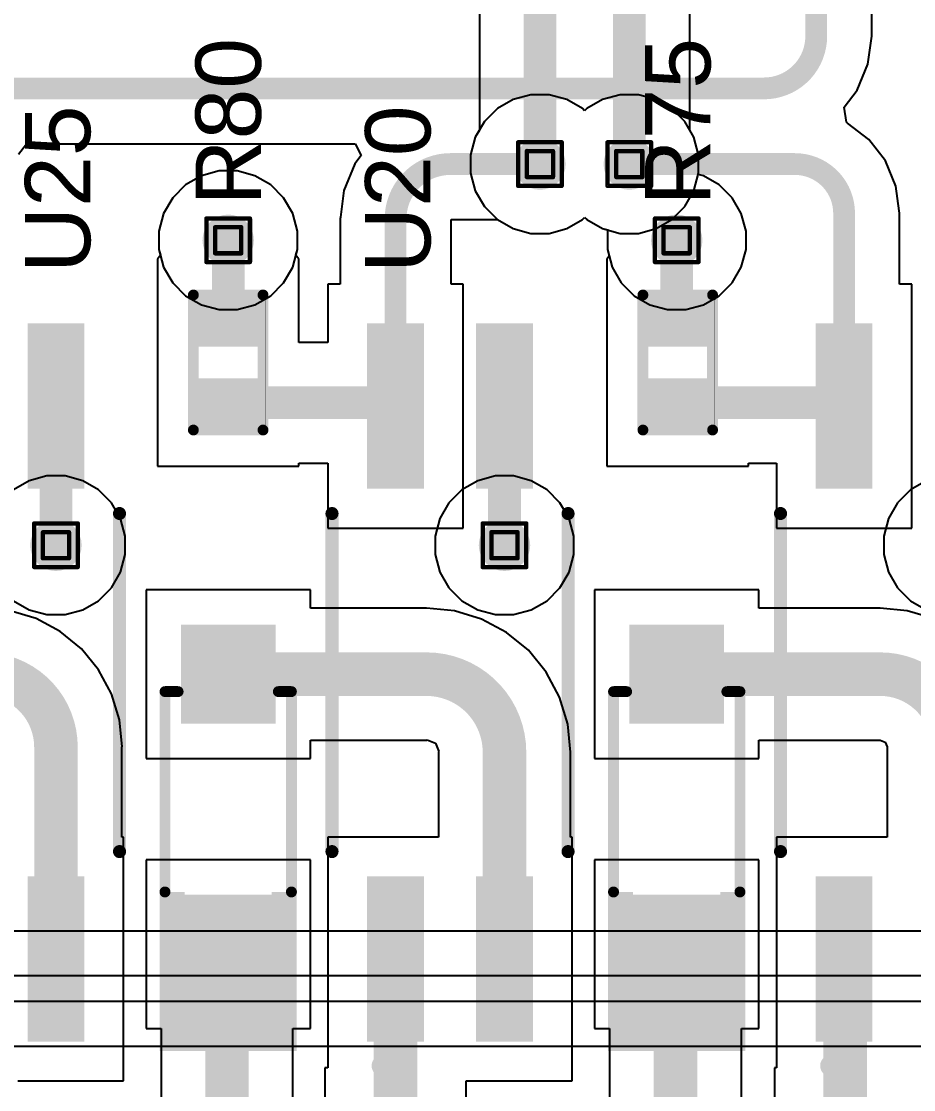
# Model space of a CAD drawing. Header units: inches. Extents: x -5 to 230, y -4 to 159.
# Drawn here: x 25.48 to 35.88, y 7.11 to 19.57 of the extents above; entities that cross this region are included whole.
import ezdxf

# ---------------------------------------------------------------- set-up
doc = ezdxf.new("R2010")
doc.units = ezdxf.units.IN
for name, color, linetype in [('Bottom Layer', 5, 'Continuous'), ('Drill Drawing', 1, 'Continuous'), ('Layer 1', 16, 'Continuous'), ('Layer 2', 76, 'Continuous'), ('Top Layer', 1, 'Continuous'), ('Top Overlay', 2, 'Continuous'), ('Top Paste', 8, 'Continuous'), ('Top Solder', 216, 'Continuous'), ('Via Holes', 16, 'Continuous')]:
    doc.layers.add(name, color=color, linetype=linetype)
doc.styles.add('Arial', font='', dxfattribs={"height": 0.2})
doc.styles.get('Arial').set_extended_font_data('Arial')

# ---------------------------------------------------------------- blocks, each defined once
blk = doc.blocks.new('SOIC_4_175____51')
at = {"layer": 'Top Layer'}
for points in [[(-2.31, 0.915), (-2.31, 0.355), (-4.137, 0.355), (-4.137, 0.915)], [(4.137, 0.915), (4.137, 0.355), (2.31, 0.355), (2.31, 0.915)], [(-2.31, -0.355), (-2.31, -0.915), (-4.137, -0.915), (-4.137, -0.355)], [(4.137, -0.355), (4.137, -0.915), (2.31, -0.915), (2.31, -0.355)]]:
    blk.add_hatch(color=1, dxfattribs=at).paths.add_polyline_path(points)
at = {"layer": 'Top Paste'}
for points in [[(-2.31, 0.915), (-2.31, 0.355), (-4.137, 0.355), (-4.137, 0.915)], [(4.137, 0.915), (4.137, 0.355), (2.31, 0.355), (2.31, 0.915)], [(-2.31, -0.355), (-2.31, -0.915), (-4.137, -0.915), (-4.137, -0.355)], [(4.137, -0.355), (4.137, -0.915), (2.31, -0.915), (2.31, -0.355)]]:
    blk.add_hatch(color=8, dxfattribs=at).paths.add_polyline_path(points)
at = {"layer": 'Top Solder'}
for points in [[(-2.259, 0.966), (-2.259, 0.304), (-4.188, 0.304), (-4.188, 0.966)], [(4.188, 0.966), (4.188, 0.304), (2.259, 0.304), (2.259, 0.966)], [(-2.259, -0.304), (-2.259, -0.966), (-4.188, -0.966), (-4.188, -0.304)], [(4.188, -0.304), (4.188, -0.966), (2.259, -0.966), (2.259, -0.304)]]:
    blk.add_hatch(color=216, dxfattribs=at).paths.add_polyline_path(points)
at = {"layer": 'Top Overlay'}
for points, const_width in [([(-1.971, 1.376), (1.971, 1.376)], 0.152), ([(-4.468, 0.787), (-4.341, 0.66)], 0.254), ([(-4.468, 0.787), (-4.468, 0.533)], 0.254), ([(-4.341, 0.66), (-4.468, 0.533)], 0.254), ([(-1.971, -1.376), (1.971, -1.376)], 0.152)]:
    blk.add_lwpolyline(points, dxfattribs=dict(at, const_width=const_width))
for points, const_width in [([(-2.009, 1.376, 1), (-1.933, 1.376, 1)], 0.0762), ([(1.933, 1.376, 1), (2.009, 1.376, 1)], 0.0762), ([(-4.532, 0.787, 1), (-4.405, 0.787, 1)], 0.127), ([(-4.532, 0.787, 1), (-4.405, 0.787, 1)], 0.127), ([(-4.405, 0.66, 1), (-4.278, 0.66, 1)], 0.127), ([(-4.405, 0.66, 1), (-4.278, 0.66, 1)], 0.127), ([(-4.532, 0.533, 1), (-4.405, 0.533, 1)], 0.127), ([(-4.532, 0.533, 1), (-4.405, 0.533, 1)], 0.127), ([(-2.009, -1.376, 1), (-1.933, -1.376, 1)], 0.0762), ([(1.933, -1.376, 1), (2.009, -1.376, 1)], 0.0762)]:
    blk.add_lwpolyline(points, format="xyb", close=True, dxfattribs=dict(at, const_width=const_width))
blk = doc.blocks.new('SOIC_4_175____56')
at = {"layer": 'Top Layer'}
for points in [[(-2.31, 0.915), (-2.31, 0.355), (-4.137, 0.355), (-4.137, 0.915)], [(4.137, 0.915), (4.137, 0.355), (2.31, 0.355), (2.31, 0.915)], [(-2.31, -0.355), (-2.31, -0.915), (-4.137, -0.915), (-4.137, -0.355)], [(4.137, -0.355), (4.137, -0.915), (2.31, -0.915), (2.31, -0.355)]]:
    blk.add_hatch(color=1, dxfattribs=at).paths.add_polyline_path(points)
at = {"layer": 'Top Paste'}
for points in [[(-2.31, 0.915), (-2.31, 0.355), (-4.137, 0.355), (-4.137, 0.915)], [(4.137, 0.915), (4.137, 0.355), (2.31, 0.355), (2.31, 0.915)], [(-2.31, -0.355), (-2.31, -0.915), (-4.137, -0.915), (-4.137, -0.355)], [(4.137, -0.355), (4.137, -0.915), (2.31, -0.915), (2.31, -0.355)]]:
    blk.add_hatch(color=8, dxfattribs=at).paths.add_polyline_path(points)
at = {"layer": 'Top Solder'}
for points in [[(-2.259, 0.966), (-2.259, 0.304), (-4.188, 0.304), (-4.188, 0.966)], [(4.188, 0.966), (4.188, 0.304), (2.259, 0.304), (2.259, 0.966)], [(-2.259, -0.304), (-2.259, -0.966), (-4.188, -0.966), (-4.188, -0.304)], [(4.188, -0.304), (4.188, -0.966), (2.259, -0.966), (2.259, -0.304)]]:
    blk.add_hatch(color=216, dxfattribs=at).paths.add_polyline_path(points)
at = {"layer": 'Top Overlay'}
for points, const_width in [([(-1.971, 1.376), (1.971, 1.376)], 0.152), ([(-4.468, 0.787), (-4.341, 0.66)], 0.254), ([(-4.468, 0.787), (-4.468, 0.533)], 0.254), ([(-4.341, 0.66), (-4.468, 0.533)], 0.254), ([(-1.971, -1.376), (1.971, -1.376)], 0.152)]:
    blk.add_lwpolyline(points, dxfattribs=dict(at, const_width=const_width))
for points, const_width in [([(-2.009, 1.376, 1), (-1.933, 1.376, 1)], 0.0762), ([(1.933, 1.376, 1), (2.009, 1.376, 1)], 0.0762), ([(-4.532, 0.787, 1), (-4.405, 0.787, 1)], 0.127), ([(-4.532, 0.787, 1), (-4.405, 0.787, 1)], 0.127), ([(-4.405, 0.66, 1), (-4.278, 0.66, 1)], 0.127), ([(-4.405, 0.66, 1), (-4.278, 0.66, 1)], 0.127), ([(-4.532, 0.533, 1), (-4.405, 0.533, 1)], 0.127), ([(-4.532, 0.533, 1), (-4.405, 0.533, 1)], 0.127), ([(-2.009, -1.376, 1), (-1.933, -1.376, 1)], 0.0762), ([(1.933, -1.376, 1), (2.009, -1.376, 1)], 0.0762)]:
    blk.add_lwpolyline(points, format="xyb", close=True, dxfattribs=dict(at, const_width=const_width))
blk = doc.blocks.new('SOIC_4_175____59')
at = {"layer": 'Top Layer'}
for points in [[(-2.31, 0.915), (-2.31, 0.355), (-4.137, 0.355), (-4.137, 0.915)], [(4.137, 0.915), (4.137, 0.355), (2.31, 0.355), (2.31, 0.915)], [(-2.31, -0.355), (-2.31, -0.915), (-4.137, -0.915), (-4.137, -0.355)], [(4.137, -0.355), (4.137, -0.915), (2.31, -0.915), (2.31, -0.355)]]:
    blk.add_hatch(color=1, dxfattribs=at).paths.add_polyline_path(points)
at = {"layer": 'Top Paste'}
for points in [[(-2.31, 0.915), (-2.31, 0.355), (-4.137, 0.355), (-4.137, 0.915)], [(4.137, 0.915), (4.137, 0.355), (2.31, 0.355), (2.31, 0.915)], [(-2.31, -0.355), (-2.31, -0.915), (-4.137, -0.915), (-4.137, -0.355)], [(4.137, -0.355), (4.137, -0.915), (2.31, -0.915), (2.31, -0.355)]]:
    blk.add_hatch(color=8, dxfattribs=at).paths.add_polyline_path(points)
at = {"layer": 'Top Solder'}
for points in [[(-2.259, 0.966), (-2.259, 0.304), (-4.188, 0.304), (-4.188, 0.966)], [(4.188, 0.966), (4.188, 0.304), (2.259, 0.304), (2.259, 0.966)], [(-2.259, -0.304), (-2.259, -0.966), (-4.188, -0.966), (-4.188, -0.304)], [(4.188, -0.304), (4.188, -0.966), (2.259, -0.966), (2.259, -0.304)]]:
    blk.add_hatch(color=216, dxfattribs=at).paths.add_polyline_path(points)
at = {"layer": 'Top Overlay'}
for points, const_width in [([(-1.971, 1.376), (1.971, 1.376)], 0.152), ([(-4.468, 0.787), (-4.341, 0.66)], 0.254), ([(-4.468, 0.787), (-4.468, 0.533)], 0.254), ([(-4.341, 0.66), (-4.468, 0.533)], 0.254), ([(-1.971, -1.376), (1.971, -1.376)], 0.152)]:
    blk.add_lwpolyline(points, dxfattribs=dict(at, const_width=const_width))
for points, const_width in [([(-2.009, 1.376, 1), (-1.933, 1.376, 1)], 0.0762), ([(1.933, 1.376, 1), (2.009, 1.376, 1)], 0.0762), ([(-4.532, 0.787, 1), (-4.405, 0.787, 1)], 0.127), ([(-4.532, 0.787, 1), (-4.405, 0.787, 1)], 0.127), ([(-4.405, 0.66, 1), (-4.278, 0.66, 1)], 0.127), ([(-4.405, 0.66, 1), (-4.278, 0.66, 1)], 0.127), ([(-4.532, 0.533, 1), (-4.405, 0.533, 1)], 0.127), ([(-4.532, 0.533, 1), (-4.405, 0.533, 1)], 0.127), ([(-2.009, -1.376, 1), (-1.933, -1.376, 1)], 0.0762), ([(1.933, -1.376, 1), (2.009, -1.376, 1)], 0.0762)]:
    blk.add_lwpolyline(points, format="xyb", close=True, dxfattribs=dict(at, const_width=const_width))
blk = doc.blocks.new('R___0402_100')
at = {"layer": 'Top Layer'}
for points in [[(-0.699, -0.318), (-0.699, 0.318), (-0.241, 0.318), (-0.241, -0.318)], [(0.241, -0.318), (0.241, 0.318), (0.699, 0.318), (0.699, -0.318)]]:
    blk.add_hatch(color=1, dxfattribs=at).paths.add_polyline_path(points)
at = {"layer": 'Top Paste'}
for points in [[(-0.699, -0.318), (-0.699, 0.318), (-0.241, 0.318), (-0.241, -0.318)], [(0.241, -0.318), (0.241, 0.318), (0.699, 0.318), (0.699, -0.318)]]:
    blk.add_hatch(color=8, dxfattribs=at).paths.add_polyline_path(points)
at = {"layer": 'Top Solder'}
for points in [[(-0.754, -0.373), (-0.754, 0.373), (-0.186, 0.373), (-0.186, -0.373)], [(0.186, -0.373), (0.186, 0.373), (0.754, 0.373), (0.754, -0.373)]]:
    blk.add_hatch(color=216, dxfattribs=at).paths.add_polyline_path(points)
at = {"layer": 'Top Overlay'}
for points, const_width in [([(-0.787, 0.406), (0.787, 0.406)], 0.127), ([(-0.787, 0.406), (-0.787, -0.406)], 0.127), ([(0.787, 0.406), (0.787, -0.406)], 0.127), ([(-0.787, -0.406), (0.787, -0.406)], 0.127), ([(-0.813, -0.432), (0.813, -0.432)], 0.00323)]:
    blk.add_lwpolyline(points, dxfattribs=dict(at, const_width=const_width))
for points, const_width in [([(-0.819, 0.406, 1), (-0.756, 0.406, 1)], 0.0635), ([(-0.819, 0.406, 1), (-0.756, 0.406, 1)], 0.0635), ([(0.756, 0.406, 1), (0.819, 0.406, 1)], 0.0635), ([(0.756, 0.406, 1), (0.819, 0.406, 1)], 0.0635), ([(-0.819, -0.406, 1), (-0.756, -0.406, 1)], 0.0635), ([(-0.819, -0.406, 1), (-0.756, -0.406, 1)], 0.0635), ([(0.756, -0.406, 1), (0.819, -0.406, 1)], 0.0635), ([(0.756, -0.406, 1), (0.819, -0.406, 1)], 0.0635), ([(-0.814, -0.432, 1), (-0.812, -0.432, 1)], 0.00161), ([(0.812, -0.432, 1), (0.814, -0.432, 1)], 0.00161)]:
    blk.add_lwpolyline(points, format="xyb", close=True, dxfattribs=dict(at, const_width=const_width))
blk = doc.blocks.new('R___0402_105')
at = {"layer": 'Top Layer'}
for points in [[(-0.699, -0.318), (-0.699, 0.318), (-0.241, 0.318), (-0.241, -0.318)], [(0.241, -0.318), (0.241, 0.318), (0.699, 0.318), (0.699, -0.318)]]:
    blk.add_hatch(color=1, dxfattribs=at).paths.add_polyline_path(points)
at = {"layer": 'Top Paste'}
for points in [[(-0.699, -0.318), (-0.699, 0.318), (-0.241, 0.318), (-0.241, -0.318)], [(0.241, -0.318), (0.241, 0.318), (0.699, 0.318), (0.699, -0.318)]]:
    blk.add_hatch(color=8, dxfattribs=at).paths.add_polyline_path(points)
at = {"layer": 'Top Solder'}
for points in [[(-0.754, -0.373), (-0.754, 0.373), (-0.186, 0.373), (-0.186, -0.373)], [(0.186, -0.373), (0.186, 0.373), (0.754, 0.373), (0.754, -0.373)]]:
    blk.add_hatch(color=216, dxfattribs=at).paths.add_polyline_path(points)
at = {"layer": 'Top Overlay'}
for points, const_width in [([(-0.787, 0.406), (-0.787, -0.406)], 0.127), ([(-0.787, 0.406), (0.787, 0.406)], 0.127), ([(0.787, 0.406), (0.787, -0.406)], 0.127), ([(-0.787, -0.406), (0.787, -0.406)], 0.127), ([(-0.813, -0.432), (0.813, -0.432)], 0.00323)]:
    blk.add_lwpolyline(points, dxfattribs=dict(at, const_width=const_width))
for points, const_width in [([(-0.819, 0.406, 1), (-0.756, 0.406, 1)], 0.0635), ([(-0.819, 0.406, 1), (-0.756, 0.406, 1)], 0.0635), ([(0.756, 0.406, 1), (0.819, 0.406, 1)], 0.0635), ([(0.756, 0.406, 1), (0.819, 0.406, 1)], 0.0635), ([(-0.819, -0.406, 1), (-0.756, -0.406, 1)], 0.0635), ([(-0.819, -0.406, 1), (-0.756, -0.406, 1)], 0.0635), ([(0.756, -0.406, 1), (0.819, -0.406, 1)], 0.0635), ([(0.756, -0.406, 1), (0.819, -0.406, 1)], 0.0635), ([(-0.814, -0.432, 1), (-0.812, -0.432, 1)], 0.00161), ([(0.812, -0.432, 1), (0.814, -0.432, 1)], 0.00161)]:
    blk.add_lwpolyline(points, format="xyb", close=True, dxfattribs=dict(at, const_width=const_width))
blk = doc.blocks.new('SOD_123_199')
at = {"layer": 'Top Layer'}
for points in [[(-1.1, 0.45), (-1.1, -0.45), (-2.05, -0.45), (-2.05, 0.45)], [(2.05, 0.45), (2.05, -0.45), (1.1, -0.45), (1.1, 0.45)]]:
    blk.add_hatch(color=1, dxfattribs=at).paths.add_polyline_path(points)
at = {"layer": 'Top Overlay'}
for points in [[(0.965, 0.508), (2.819, 0.508), (2.819, 0.8), (0.965, 0.8)], [(2.12, -0.788), (2.819, -0.788), (2.819, 0.787), (2.12, 0.787)], [(0.965, -0.8), (2.819, -0.8), (2.819, -0.508), (0.965, -0.508)]]:
    blk.add_hatch(color=2, dxfattribs=at).paths.add_polyline_path(points)
at = {"layer": 'Top Paste'}
for points in [[(-1.1, 0.45), (-1.1, -0.45), (-2.05, -0.45), (-2.05, 0.45)], [(2.05, 0.45), (2.05, -0.45), (1.1, -0.45), (1.1, 0.45)]]:
    blk.add_hatch(color=8, dxfattribs=at).paths.add_polyline_path(points)
at = {"layer": 'Top Solder'}
for points in [[(-0.998, 0.552), (-0.998, -0.552), (-2.152, -0.552), (-2.152, 0.552)], [(2.152, 0.552), (2.152, -0.552), (0.998, -0.552), (0.998, 0.552)]]:
    blk.add_hatch(color=216, dxfattribs=at).paths.add_polyline_path(points)
at = {"layer": 'Top Overlay', "const_width": 0.127}
for points in [[(-1.372, 0.584), (-1.372, 0.737)], [(0.965, 0.737), (-1.372, 0.737)], [(-1.372, -0.737), (-1.372, -0.584)], [(0.965, -0.737), (-1.372, -0.737)]]:
    blk.add_lwpolyline(points, dxfattribs=at)
at = {"layer": 'Top Overlay', "const_width": 0.0635}
for points in [[(-1.403, 0.737, 1), (-1.34, 0.737, 1)], [(-1.403, 0.737, 1), (-1.34, 0.737, 1)], [(0.933, 0.737, 1), (0.997, 0.737, 1)], [(-1.403, 0.584, 1), (-1.34, 0.584, 1)], [(-1.403, -0.584, 1), (-1.34, -0.584, 1)], [(-1.403, -0.737, 1), (-1.34, -0.737, 1)], [(-1.403, -0.737, 1), (-1.34, -0.737, 1)], [(0.933, -0.737, 1), (0.997, -0.737, 1)]]:
    blk.add_lwpolyline(points, format="xyb", close=True, dxfattribs=at)
blk = doc.blocks.new('SOD_123_202')
at = {"layer": 'Top Layer'}
for points in [[(-1.1, 0.45), (-1.1, -0.45), (-2.05, -0.45), (-2.05, 0.45)], [(2.05, 0.45), (2.05, -0.45), (1.1, -0.45), (1.1, 0.45)]]:
    blk.add_hatch(color=1, dxfattribs=at).paths.add_polyline_path(points)
at = {"layer": 'Top Overlay'}
for points in [[(0.965, 0.508), (2.819, 0.508), (2.819, 0.8), (0.965, 0.8)], [(2.12, -0.787), (2.819, -0.787), (2.819, 0.788), (2.12, 0.788)], [(0.965, -0.8), (2.819, -0.8), (2.819, -0.508), (0.965, -0.508)]]:
    blk.add_hatch(color=2, dxfattribs=at).paths.add_polyline_path(points)
at = {"layer": 'Top Paste'}
for points in [[(-1.1, 0.45), (-1.1, -0.45), (-2.05, -0.45), (-2.05, 0.45)], [(2.05, 0.45), (2.05, -0.45), (1.1, -0.45), (1.1, 0.45)]]:
    blk.add_hatch(color=8, dxfattribs=at).paths.add_polyline_path(points)
at = {"layer": 'Top Solder'}
for points in [[(-0.998, 0.552), (-0.998, -0.552), (-2.152, -0.552), (-2.152, 0.552)], [(2.152, 0.552), (2.152, -0.552), (0.998, -0.552), (0.998, 0.552)]]:
    blk.add_hatch(color=216, dxfattribs=at).paths.add_polyline_path(points)
at = {"layer": 'Top Overlay', "const_width": 0.127}
for points in [[(0.965, 0.737), (-1.372, 0.737)], [(-1.372, 0.584), (-1.372, 0.737)], [(-1.372, -0.737), (-1.372, -0.584)], [(0.965, -0.737), (-1.372, -0.737)]]:
    blk.add_lwpolyline(points, dxfattribs=at)
at = {"layer": 'Top Overlay', "const_width": 0.0635}
for points in [[(-1.403, 0.737, 1), (-1.34, 0.737, 1)], [(-1.403, 0.737, 1), (-1.34, 0.737, 1)], [(0.933, 0.737, 1), (0.997, 0.737, 1)], [(-1.403, 0.584, 1), (-1.34, 0.584, 1)], [(-1.403, -0.584, 1), (-1.34, -0.584, 1)], [(-1.403, -0.737, 1), (-1.34, -0.737, 1)], [(-1.403, -0.737, 1), (-1.34, -0.737, 1)], [(0.933, -0.737, 1), (0.997, -0.737, 1)]]:
    blk.add_lwpolyline(points, format="xyb", close=True, dxfattribs=at)

msp = doc.modelspace()

# ---------------------------------------------------------------- hatches: boundary and pattern name
at = {"layer": 'Bottom Layer'}
h = msp.add_hatch(color=5, dxfattribs=at)
edge = h.paths.add_edge_path()
edge.add_arc((31.521, 17.907), 0.3, 0, 360)
h = msp.add_hatch(color=5, dxfattribs=at)
edge = h.paths.add_edge_path()
edge.add_arc((32.563, 17.907), 0.3, 0, 360)
h = msp.add_hatch(color=5, dxfattribs=at)
edge = h.paths.add_edge_path()
edge.add_arc((27.887, 17.018), 0.3, 0, 360)
h = msp.add_hatch(color=5, dxfattribs=at)
edge = h.paths.add_edge_path()
edge.add_arc((33.116, 17.018), 0.3, 0, 360)
h = msp.add_hatch(color=5, dxfattribs=at)
edge = h.paths.add_edge_path()
edge.add_arc((25.879, 13.462), 0.3, 0, 360)
h = msp.add_hatch(color=5, dxfattribs=at)
edge = h.paths.add_edge_path()
edge.add_arc((31.108, 13.462), 0.3, 0, 360)
at = {"layer": 'Layer 1'}
h = msp.add_hatch(color=16, dxfattribs=at)
edge = h.paths.add_edge_path()
edge.add_arc((31.521, 17.907), 0.3, 0, 360)
h = msp.add_hatch(color=16, dxfattribs=at)
edge = h.paths.add_edge_path()
edge.add_arc((32.563, 17.907), 0.3, 0, 360)
h = msp.add_hatch(color=16, dxfattribs=at)
edge = h.paths.add_edge_path()
edge.add_arc((27.887, 17.018), 0.3, 0, 360)
h = msp.add_hatch(color=16, dxfattribs=at)
edge = h.paths.add_edge_path()
edge.add_arc((33.116, 17.018), 0.3, 0, 360)
h = msp.add_hatch(color=16, dxfattribs=at)
edge = h.paths.add_edge_path()
edge.add_arc((25.879, 13.462), 0.3, 0, 360)
h = msp.add_hatch(color=16, dxfattribs=at)
edge = h.paths.add_edge_path()
edge.add_arc((31.108, 13.462), 0.3, 0, 360)
at = {"layer": 'Layer 2'}
h = msp.add_hatch(color=76, dxfattribs=at)
edge = h.paths.add_edge_path()
edge.add_arc((31.521, 17.907), 0.3, 0, 360)
h = msp.add_hatch(color=76, dxfattribs=at)
edge = h.paths.add_edge_path()
edge.add_arc((32.563, 17.907), 0.3, 0, 360)
h = msp.add_hatch(color=76, dxfattribs=at)
edge = h.paths.add_edge_path()
edge.add_arc((27.887, 17.018), 0.3, 0, 360)
h = msp.add_hatch(color=76, dxfattribs=at)
edge = h.paths.add_edge_path()
edge.add_arc((33.116, 17.018), 0.3, 0, 360)
h = msp.add_hatch(color=76, dxfattribs=at)
edge = h.paths.add_edge_path()
edge.add_arc((25.879, 13.462), 0.3, 0, 360)
h = msp.add_hatch(color=76, dxfattribs=at)
edge = h.paths.add_edge_path()
edge.add_arc((31.108, 13.462), 0.3, 0, 360)
at = {"layer": 'Top Layer'}
h = msp.add_hatch(color=1, dxfattribs=at)
edge = h.paths.add_edge_path()
edge.add_arc((31.521, 17.907), 0.3, 0, 360)
h = msp.add_hatch(color=1, dxfattribs=at)
edge = h.paths.add_edge_path()
edge.add_arc((32.563, 17.907), 0.3, 0, 360)
h = msp.add_hatch(color=1, dxfattribs=at)
edge = h.paths.add_edge_path()
edge.add_arc((27.887, 17.018), 0.3, 0, 360)
h = msp.add_hatch(color=1, dxfattribs=at)
edge = h.paths.add_edge_path()
edge.add_arc((33.116, 17.018), 0.3, 0, 360)
h = msp.add_hatch(color=1, dxfattribs=at)
edge = h.paths.add_edge_path()
edge.add_arc((25.879, 13.462), 0.3, 0, 360)
h = msp.add_hatch(color=1, dxfattribs=at)
edge = h.paths.add_edge_path()
edge.add_arc((31.108, 13.462), 0.3, 0, 360)
at = {"layer": 'Via Holes'}
h = msp.add_hatch(color=7, dxfattribs=at)
edge = h.paths.add_edge_path()
edge.add_arc((31.521, 17.907), 0.15, 0, 360)
h = msp.add_hatch(color=7, dxfattribs=at)
edge = h.paths.add_edge_path()
edge.add_arc((32.563, 17.907), 0.15, 0, 360)
h = msp.add_hatch(color=7, dxfattribs=at)
edge = h.paths.add_edge_path()
edge.add_arc((27.887, 17.018), 0.15, 0, 360)
h = msp.add_hatch(color=7, dxfattribs=at)
edge = h.paths.add_edge_path()
edge.add_arc((33.116, 17.018), 0.15, 0, 360)
h = msp.add_hatch(color=7, dxfattribs=at)
edge = h.paths.add_edge_path()
edge.add_arc((25.879, 13.462), 0.15, 0, 360)
h = msp.add_hatch(color=7, dxfattribs=at)
edge = h.paths.add_edge_path()
edge.add_arc((31.108, 13.462), 0.15, 0, 360)

# ---------------------------------------------------------------- linework, layer by layer
at = {"layer": 'Bottom Layer'}
for p, q in [((30.817, 20.229), (30.817, 18.303)), ((33.267, 18.303), (33.267, 20.229)), ((30.768, 18.219), (30.713, 18.013)), ((30.817, 18.303), (30.768, 18.219)), ((33.316, 18.219), (33.267, 18.303)), ((33.371, 18.013), (33.316, 18.219)), ((30.713, 18.013), (30.713, 17.801)), ((33.371, 17.801), (33.371, 18.013)), ((27.78, 17.826), (27.575, 17.771)), ((27.993, 17.826), (27.78, 17.826)), ((28.199, 17.771), (27.993, 17.826)), ((27.575, 17.771), (27.391, 17.665)), ((28.383, 17.665), (28.199, 17.771)), ((30.713, 17.801), (30.768, 17.595)), ((33.367, 17.787), (33.371, 17.801)), ((33.427, 17.771), (33.367, 17.787)), ((33.612, 17.665), (33.427, 17.771)), ((27.391, 17.665), (27.24, 17.514)), ((28.533, 17.514), (28.383, 17.665)), ((30.768, 17.595), (30.875, 17.411)), ((33.762, 17.514), (33.612, 17.665)), ((27.24, 17.514), (27.134, 17.33)), ((28.64, 17.33), (28.533, 17.514)), ((33.868, 17.33), (33.762, 17.514)), ((27.134, 17.33), (27.079, 17.124)), ((28.695, 17.124), (28.64, 17.33)), ((30.875, 17.411), (31.025, 17.26)), ((33.924, 17.124), (33.868, 17.33)), ((31.025, 17.26), (31.21, 17.154)), ((31.833, 17.154), (32.018, 17.26)), ((32.018, 17.26), (32.042, 17.285)), ((32.042, 17.285), (32.067, 17.26)), ((32.067, 17.26), (32.251, 17.154)), ((27.079, 17.124), (27.079, 16.912)), ((28.695, 16.912), (28.695, 17.124)), ((31.21, 17.154), (31.415, 17.099)), ((31.415, 17.099), (31.628, 17.099)), ((31.628, 17.099), (31.833, 17.154)), ((32.251, 17.154), (32.311, 17.138)), ((32.311, 17.138), (32.308, 17.124)), ((32.308, 17.124), (32.308, 16.912)), ((33.924, 16.912), (33.924, 17.124)), ((27.079, 16.912), (27.134, 16.706)), ((28.64, 16.706), (28.695, 16.912)), ((32.308, 16.912), (32.363, 16.706)), ((33.868, 16.706), (33.924, 16.912)), ((27.134, 16.706), (27.24, 16.522)), ((28.533, 16.522), (28.64, 16.706)), ((32.363, 16.706), (32.469, 16.522)), ((33.762, 16.522), (33.868, 16.706)), ((27.24, 16.522), (27.391, 16.371)), ((28.383, 16.371), (28.533, 16.522)), ((32.469, 16.522), (32.619, 16.371)), ((33.612, 16.371), (33.762, 16.522)), ((27.391, 16.371), (27.575, 16.265)), ((28.199, 16.265), (28.383, 16.371)), ((32.619, 16.371), (32.804, 16.265)), ((33.427, 16.265), (33.612, 16.371)), ((27.575, 16.265), (27.78, 16.21)), ((27.78, 16.21), (27.993, 16.21)), ((27.993, 16.21), (28.199, 16.265)), ((32.804, 16.265), (33.009, 16.21)), ((33.009, 16.21), (33.222, 16.21)), ((33.222, 16.21), (33.427, 16.265))]:
    msp.add_line(p, q, dxfattribs=at)
at = {"layer": 'Bottom Layer', "const_width": 0.381}
for points in [[(31.521, 17.907), (31.521, 20.625)], [(32.563, 17.907), (32.563, 20.625)]]:
    msp.add_lwpolyline(points, dxfattribs=at)
at = {"layer": 'Bottom Layer', "const_width": 0.191}
for points in [[(31.426, 17.907, 1), (31.617, 17.907, 1)], [(32.468, 17.907, 1), (32.658, 17.907, 1)]]:
    msp.add_lwpolyline(points, format="xyb", close=True, dxfattribs=at)
at = {"layer": 'Drill Drawing', "const_width": 0.0508}
for points in [[(31.267, 18.161), (31.775, 18.161)], [(31.267, 17.653), (31.267, 18.161)], [(31.369, 18.059), (31.674, 18.059)], [(31.369, 17.755), (31.369, 18.059)], [(31.674, 17.755), (31.674, 18.059)], [(31.775, 17.653), (31.775, 18.161)], [(32.309, 18.161), (32.817, 18.161)], [(32.309, 17.653), (32.309, 18.161)], [(32.41, 18.059), (32.715, 18.059)], [(32.41, 17.755), (32.41, 18.059)], [(32.715, 17.755), (32.715, 18.059)], [(32.817, 17.653), (32.817, 18.161)], [(31.369, 17.755), (31.674, 17.755)], [(32.41, 17.755), (32.715, 17.755)], [(31.267, 17.653), (31.775, 17.653)], [(32.309, 17.653), (32.817, 17.653)], [(27.633, 17.272), (28.141, 17.272)], [(27.633, 16.764), (27.633, 17.272)], [(27.734, 17.17), (28.039, 17.17)], [(27.734, 16.866), (27.734, 17.17)], [(28.039, 16.866), (28.039, 17.17)], [(28.141, 16.764), (28.141, 17.272)], [(32.862, 17.272), (33.37, 17.272)], [(32.862, 16.764), (32.862, 17.272)], [(32.963, 17.17), (33.268, 17.17)], [(32.963, 16.866), (32.963, 17.17)], [(33.268, 16.866), (33.268, 17.17)], [(33.37, 16.764), (33.37, 17.272)], [(27.734, 16.866), (28.039, 16.866)], [(32.963, 16.866), (33.268, 16.866)], [(27.633, 16.764), (28.141, 16.764)], [(32.862, 16.764), (33.37, 16.764)], [(25.625, 13.716), (26.133, 13.716)], [(25.625, 13.208), (25.625, 13.716)], [(26.133, 13.208), (26.133, 13.716)], [(30.854, 13.716), (31.362, 13.716)], [(30.854, 13.208), (30.854, 13.716)], [(31.362, 13.208), (31.362, 13.716)], [(25.727, 13.614), (26.032, 13.614)], [(25.727, 13.31), (25.727, 13.614)], [(26.032, 13.31), (26.032, 13.614)], [(30.956, 13.614), (31.26, 13.614)], [(30.956, 13.31), (30.956, 13.614)], [(31.26, 13.31), (31.26, 13.614)], [(25.727, 13.31), (26.032, 13.31)], [(30.956, 13.31), (31.26, 13.31)], [(25.625, 13.208), (26.133, 13.208)], [(30.854, 13.208), (31.362, 13.208)]]:
    msp.add_lwpolyline(points, dxfattribs=at)
at = {"layer": 'Drill Drawing', "const_width": 0.0254}
for points in [[(31.255, 18.161, 1), (31.28, 18.161, 1)], [(31.255, 18.161, 1), (31.28, 18.161, 1)], [(31.356, 18.059, 1), (31.382, 18.059, 1)], [(31.356, 18.059, 1), (31.382, 18.059, 1)], [(31.661, 18.059, 1), (31.686, 18.059, 1)], [(31.661, 18.059, 1), (31.686, 18.059, 1)], [(31.763, 18.161, 1), (31.788, 18.161, 1)], [(31.763, 18.161, 1), (31.788, 18.161, 1)], [(32.296, 18.161, 1), (32.322, 18.161, 1)], [(32.296, 18.161, 1), (32.322, 18.161, 1)], [(32.398, 18.059, 1), (32.423, 18.059, 1)], [(32.398, 18.059, 1), (32.423, 18.059, 1)], [(32.703, 18.059, 1), (32.728, 18.059, 1)], [(32.703, 18.059, 1), (32.728, 18.059, 1)], [(32.804, 18.161, 1), (32.83, 18.161, 1)], [(32.804, 18.161, 1), (32.83, 18.161, 1)], [(31.356, 17.755, 1), (31.382, 17.755, 1)], [(31.356, 17.755, 1), (31.382, 17.755, 1)], [(31.661, 17.755, 1), (31.686, 17.755, 1)], [(31.661, 17.755, 1), (31.686, 17.755, 1)], [(32.398, 17.755, 1), (32.423, 17.755, 1)], [(32.398, 17.755, 1), (32.423, 17.755, 1)], [(32.703, 17.755, 1), (32.728, 17.755, 1)], [(32.703, 17.755, 1), (32.728, 17.755, 1)], [(31.255, 17.653, 1), (31.28, 17.653, 1)], [(31.255, 17.653, 1), (31.28, 17.653, 1)], [(31.763, 17.653, 1), (31.788, 17.653, 1)], [(31.763, 17.653, 1), (31.788, 17.653, 1)], [(32.296, 17.653, 1), (32.322, 17.653, 1)], [(32.296, 17.653, 1), (32.322, 17.653, 1)], [(32.804, 17.653, 1), (32.83, 17.653, 1)], [(32.804, 17.653, 1), (32.83, 17.653, 1)], [(27.62, 17.272, 1), (27.645, 17.272, 1)], [(27.62, 17.272, 1), (27.645, 17.272, 1)], [(27.722, 17.17, 1), (27.747, 17.17, 1)], [(27.722, 17.17, 1), (27.747, 17.17, 1)], [(28.026, 17.17, 1), (28.052, 17.17, 1)], [(28.026, 17.17, 1), (28.052, 17.17, 1)], [(28.128, 17.272, 1), (28.153, 17.272, 1)], [(28.128, 17.272, 1), (28.153, 17.272, 1)], [(32.849, 17.272, 1), (32.874, 17.272, 1)], [(32.849, 17.272, 1), (32.874, 17.272, 1)], [(32.95, 17.17, 1), (32.976, 17.17, 1)], [(32.95, 17.17, 1), (32.976, 17.17, 1)], [(33.255, 17.17, 1), (33.281, 17.17, 1)], [(33.255, 17.17, 1), (33.281, 17.17, 1)], [(33.357, 17.272, 1), (33.382, 17.272, 1)], [(33.357, 17.272, 1), (33.382, 17.272, 1)], [(27.722, 16.866, 1), (27.747, 16.866, 1)], [(27.722, 16.866, 1), (27.747, 16.866, 1)], [(28.026, 16.866, 1), (28.052, 16.866, 1)], [(28.026, 16.866, 1), (28.052, 16.866, 1)], [(32.95, 16.866, 1), (32.976, 16.866, 1)], [(32.95, 16.866, 1), (32.976, 16.866, 1)], [(33.255, 16.866, 1), (33.281, 16.866, 1)], [(33.255, 16.866, 1), (33.281, 16.866, 1)], [(27.62, 16.764, 1), (27.645, 16.764, 1)], [(27.62, 16.764, 1), (27.645, 16.764, 1)], [(28.128, 16.764, 1), (28.153, 16.764, 1)], [(28.128, 16.764, 1), (28.153, 16.764, 1)], [(32.849, 16.764, 1), (32.874, 16.764, 1)], [(32.849, 16.764, 1), (32.874, 16.764, 1)], [(33.357, 16.764, 1), (33.382, 16.764, 1)], [(33.357, 16.764, 1), (33.382, 16.764, 1)], [(25.612, 13.716, 1), (25.638, 13.716, 1)], [(25.612, 13.716, 1), (25.638, 13.716, 1)], [(26.12, 13.716, 1), (26.146, 13.716, 1)], [(26.12, 13.716, 1), (26.146, 13.716, 1)], [(30.841, 13.716, 1), (30.867, 13.716, 1)], [(30.841, 13.716, 1), (30.867, 13.716, 1)], [(31.349, 13.716, 1), (31.375, 13.716, 1)], [(31.349, 13.716, 1), (31.375, 13.716, 1)], [(25.714, 13.614, 1), (25.739, 13.614, 1)], [(25.714, 13.614, 1), (25.739, 13.614, 1)], [(26.019, 13.614, 1), (26.044, 13.614, 1)], [(26.019, 13.614, 1), (26.044, 13.614, 1)], [(30.943, 13.614, 1), (30.968, 13.614, 1)], [(30.943, 13.614, 1), (30.968, 13.614, 1)], [(31.248, 13.614, 1), (31.273, 13.614, 1)], [(31.248, 13.614, 1), (31.273, 13.614, 1)], [(25.714, 13.31, 1), (25.739, 13.31, 1)], [(25.714, 13.31, 1), (25.739, 13.31, 1)], [(26.019, 13.31, 1), (26.044, 13.31, 1)], [(26.019, 13.31, 1), (26.044, 13.31, 1)], [(30.943, 13.31, 1), (30.968, 13.31, 1)], [(30.943, 13.31, 1), (30.968, 13.31, 1)], [(31.248, 13.31, 1), (31.273, 13.31, 1)], [(31.248, 13.31, 1), (31.273, 13.31, 1)], [(25.612, 13.208, 1), (25.638, 13.208, 1)], [(25.612, 13.208, 1), (25.638, 13.208, 1)], [(26.12, 13.208, 1), (26.146, 13.208, 1)], [(26.12, 13.208, 1), (26.146, 13.208, 1)], [(30.841, 13.208, 1), (30.867, 13.208, 1)], [(30.841, 13.208, 1), (30.867, 13.208, 1)], [(31.349, 13.208, 1), (31.375, 13.208, 1)], [(31.349, 13.208, 1), (31.375, 13.208, 1)]]:
    msp.add_lwpolyline(points, format="xyb", close=True, dxfattribs=at)
at = {"layer": 'Layer 1'}
for p, q in [((31.415, 18.715), (31.21, 18.66)), ((31.628, 18.715), (31.415, 18.715)), ((31.833, 18.66), (31.628, 18.715)), ((32.456, 18.715), (32.251, 18.66)), ((32.669, 18.715), (32.456, 18.715)), ((32.875, 18.66), (32.669, 18.715)), ((31.21, 18.66), (31.025, 18.554)), ((32.018, 18.554), (31.833, 18.66)), ((32.251, 18.66), (32.067, 18.554)), ((33.059, 18.554), (32.875, 18.66)), ((31.025, 18.554), (30.875, 18.403)), ((32.042, 18.529), (32.018, 18.554)), ((32.067, 18.554), (32.042, 18.529)), ((33.209, 18.403), (33.059, 18.554)), ((30.875, 18.403), (30.768, 18.219)), ((33.316, 18.219), (33.209, 18.403)), ((30.768, 18.219), (30.713, 18.013)), ((33.371, 18.013), (33.316, 18.219)), ((30.713, 18.013), (30.713, 17.801)), ((33.371, 17.801), (33.371, 18.013)), ((27.78, 17.826), (27.575, 17.771)), ((27.993, 17.826), (27.78, 17.826)), ((28.199, 17.771), (27.993, 17.826)), ((27.575, 17.771), (27.391, 17.665)), ((28.383, 17.665), (28.199, 17.771)), ((30.713, 17.801), (30.768, 17.595)), ((33.367, 17.787), (33.371, 17.801)), ((33.427, 17.771), (33.367, 17.787)), ((33.612, 17.665), (33.427, 17.771)), ((27.391, 17.665), (27.24, 17.514)), ((28.533, 17.514), (28.383, 17.665)), ((30.768, 17.595), (30.875, 17.411)), ((33.762, 17.514), (33.612, 17.665)), ((27.24, 17.514), (27.134, 17.33)), ((28.64, 17.33), (28.533, 17.514)), ((33.868, 17.33), (33.762, 17.514)), ((27.134, 17.33), (27.079, 17.124)), ((28.695, 17.124), (28.64, 17.33)), ((30.875, 17.411), (31.025, 17.26)), ((33.924, 17.124), (33.868, 17.33)), ((31.025, 17.26), (31.21, 17.154)), ((31.833, 17.154), (32.018, 17.26)), ((32.018, 17.26), (32.042, 17.285)), ((32.042, 17.285), (32.067, 17.26)), ((32.067, 17.26), (32.251, 17.154)), ((27.079, 17.124), (27.079, 16.912)), ((28.695, 16.912), (28.695, 17.124)), ((31.21, 17.154), (31.415, 17.099)), ((31.415, 17.099), (31.628, 17.099)), ((31.628, 17.099), (31.833, 17.154)), ((32.251, 17.154), (32.311, 17.138)), ((32.311, 17.138), (32.308, 17.124)), ((32.308, 17.124), (32.308, 16.912)), ((33.924, 16.912), (33.924, 17.124)), ((27.079, 16.912), (27.134, 16.706)), ((28.64, 16.706), (28.695, 16.912)), ((32.308, 16.912), (32.363, 16.706)), ((33.868, 16.706), (33.924, 16.912)), ((27.134, 16.706), (27.24, 16.522)), ((28.533, 16.522), (28.64, 16.706)), ((32.363, 16.706), (32.469, 16.522)), ((33.762, 16.522), (33.868, 16.706)), ((27.24, 16.522), (27.391, 16.371)), ((28.383, 16.371), (28.533, 16.522)), ((32.469, 16.522), (32.619, 16.371)), ((33.612, 16.371), (33.762, 16.522)), ((27.391, 16.371), (27.575, 16.265)), ((28.199, 16.265), (28.383, 16.371)), ((32.619, 16.371), (32.804, 16.265)), ((33.427, 16.265), (33.612, 16.371)), ((27.575, 16.265), (27.78, 16.21)), ((27.78, 16.21), (27.993, 16.21)), ((27.993, 16.21), (28.199, 16.265)), ((32.804, 16.265), (33.009, 16.21)), ((33.009, 16.21), (33.222, 16.21)), ((33.222, 16.21), (33.427, 16.265)), ((69.692, 8.962), (-2.982, 8.962)), ((-2.982, 8.444), (69.704, 8.444))]:
    msp.add_line(p, q, dxfattribs=at)
at = {"layer": 'Layer 2'}
for p, q in [((31.415, 18.715), (31.21, 18.66)), ((31.628, 18.715), (31.415, 18.715)), ((31.833, 18.66), (31.628, 18.715)), ((32.456, 18.715), (32.251, 18.66)), ((32.669, 18.715), (32.456, 18.715)), ((32.875, 18.66), (32.669, 18.715)), ((31.21, 18.66), (31.025, 18.554)), ((32.018, 18.554), (31.833, 18.66)), ((32.251, 18.66), (32.067, 18.554)), ((33.059, 18.554), (32.875, 18.66)), ((31.025, 18.554), (30.875, 18.403)), ((32.042, 18.529), (32.018, 18.554)), ((32.067, 18.554), (32.042, 18.529)), ((33.209, 18.403), (33.059, 18.554)), ((30.875, 18.403), (30.768, 18.219)), ((33.316, 18.219), (33.209, 18.403)), ((30.768, 18.219), (30.713, 18.013)), ((33.371, 18.013), (33.316, 18.219)), ((30.713, 18.013), (30.713, 17.801)), ((33.371, 17.801), (33.371, 18.013)), ((30.713, 17.801), (30.768, 17.595)), ((33.316, 17.595), (33.371, 17.801)), ((30.768, 17.595), (30.875, 17.411)), ((33.209, 17.411), (33.316, 17.595)), ((30.875, 17.411), (31.025, 17.26)), ((33.059, 17.26), (33.209, 17.411)), ((31.025, 17.26), (31.21, 17.154)), ((31.833, 17.154), (32.018, 17.26)), ((32.018, 17.26), (32.042, 17.285)), ((32.042, 17.285), (32.067, 17.26)), ((32.067, 17.26), (32.251, 17.154)), ((32.875, 17.154), (33.059, 17.26)), ((31.21, 17.154), (31.415, 17.099)), ((31.415, 17.099), (31.628, 17.099)), ((31.628, 17.099), (31.833, 17.154)), ((32.251, 17.154), (32.456, 17.099)), ((32.456, 17.099), (32.669, 17.099)), ((32.669, 17.099), (32.875, 17.154)), ((25.567, 14.215), (25.383, 14.109)), ((25.773, 14.27), (25.567, 14.215)), ((25.985, 14.27), (25.773, 14.27)), ((26.191, 14.215), (25.985, 14.27)), ((26.375, 14.109), (26.191, 14.215)), ((30.796, 14.215), (30.612, 14.109)), ((31.002, 14.27), (30.796, 14.215)), ((31.214, 14.27), (31.002, 14.27)), ((31.42, 14.215), (31.214, 14.27)), ((31.604, 14.109), (31.42, 14.215)), ((36.025, 14.215), (35.841, 14.109)), ((26.526, 13.958), (26.375, 14.109)), ((30.612, 14.109), (30.461, 13.958)), ((31.755, 13.958), (31.604, 14.109)), ((35.841, 14.109), (35.69, 13.958)), ((26.632, 13.774), (26.526, 13.958)), ((30.461, 13.958), (30.355, 13.774)), ((31.861, 13.774), (31.755, 13.958)), ((35.69, 13.958), (35.584, 13.774)), ((26.687, 13.568), (26.632, 13.774)), ((30.355, 13.774), (30.3, 13.568)), ((31.916, 13.568), (31.861, 13.774)), ((35.584, 13.774), (35.529, 13.568)), ((26.687, 13.356), (26.687, 13.568)), ((30.3, 13.568), (30.3, 13.356)), ((31.916, 13.356), (31.916, 13.568)), ((35.529, 13.568), (35.529, 13.356)), ((26.632, 13.15), (26.687, 13.356)), ((30.3, 13.356), (30.355, 13.15)), ((31.861, 13.15), (31.916, 13.356)), ((35.529, 13.356), (35.584, 13.15)), ((26.526, 12.966), (26.632, 13.15)), ((30.355, 13.15), (30.461, 12.966)), ((31.755, 12.966), (31.861, 13.15)), ((35.584, 13.15), (35.69, 12.966)), ((26.375, 12.815), (26.526, 12.966)), ((30.461, 12.966), (30.612, 12.815)), ((31.604, 12.815), (31.755, 12.966)), ((35.69, 12.966), (35.841, 12.815)), ((25.383, 12.815), (25.567, 12.709)), ((25.567, 12.709), (25.773, 12.654)), ((25.985, 12.654), (26.191, 12.709)), ((26.191, 12.709), (26.375, 12.815)), ((30.612, 12.815), (30.796, 12.709)), ((30.796, 12.709), (31.002, 12.654)), ((31.214, 12.654), (31.42, 12.709)), ((31.42, 12.709), (31.604, 12.815)), ((35.841, 12.815), (36.025, 12.709)), ((25.773, 12.654), (25.985, 12.654)), ((31.002, 12.654), (31.214, 12.654)), ((74.726, 8.143), (24.046, 8.143)), ((24.563, 7.62), (75.057, 7.62))]:
    msp.add_line(p, q, dxfattribs=at)
at = {"layer": 'Top Layer'}
for p, q in [((35.39, 19.397), (35.39, 22.669)), ((35.345, 19.073), (35.385, 19.372)), ((35.385, 19.372), (35.39, 19.397)), ((35.22, 18.77), (35.345, 19.073)), ((35.066, 18.569), (35.22, 18.77)), ((35.096, 18.395), (35.066, 18.569)), ((35.108, 18.385), (35.096, 18.395)), ((35.355, 18.195), (35.108, 18.385)), ((35.549, 17.943), (35.355, 18.195)), ((25.444, 18.021), (25.537, 18.141)), ((25.537, 18.141), (29.369, 18.141)), ((29.369, 18.141), (29.437, 18.005)), ((29.437, 18.005), (29.364, 17.91)), ((35.671, 17.649), (35.549, 17.943)), ((27.78, 17.826), (27.575, 17.771)), ((27.993, 17.826), (27.78, 17.826)), ((28.199, 17.771), (27.993, 17.826)), ((29.364, 17.91), (29.236, 17.6)), ((27.575, 17.771), (27.391, 17.665)), ((28.383, 17.665), (28.199, 17.771)), ((27.391, 17.665), (27.24, 17.514)), ((28.533, 17.514), (28.383, 17.665)), ((29.236, 17.6), (29.195, 17.289)), ((35.708, 17.363), (35.671, 17.649)), ((27.24, 17.514), (27.134, 17.33)), ((28.64, 17.33), (28.533, 17.514)), ((27.134, 17.33), (27.079, 17.124)), ((28.695, 17.124), (28.64, 17.33)), ((35.714, 17.333), (35.708, 17.363)), ((35.714, 16.506), (35.714, 17.333)), ((29.195, 17.289), (29.191, 17.268)), ((29.191, 17.268), (29.191, 16.506)), ((30.485, 16.506), (30.485, 17.26)), ((30.485, 17.26), (31.027, 17.26)), ((31.027, 17.26), (31.21, 17.154)), ((31.833, 17.154), (32.018, 17.26)), ((32.018, 17.26), (32.042, 17.285)), ((32.042, 17.285), (32.067, 17.26)), ((32.067, 17.26), (32.251, 17.154)), ((27.079, 17.124), (27.079, 16.912)), ((28.695, 16.912), (28.695, 17.124)), ((31.21, 17.154), (31.415, 17.099)), ((31.415, 17.099), (31.628, 17.099)), ((31.628, 17.099), (31.833, 17.154)), ((32.251, 17.154), (32.311, 17.138)), ((32.311, 17.138), (32.308, 17.124)), ((32.308, 17.124), (32.308, 16.912)), ((27.096, 16.845), (27.061, 16.799)), ((27.079, 16.912), (27.096, 16.845)), ((28.677, 16.845), (28.695, 16.912)), ((28.712, 16.799), (28.677, 16.845)), ((32.328, 16.834), (32.302, 16.799)), ((32.308, 16.912), (32.328, 16.834)), ((27.061, 16.799), (27.061, 16.799)), ((27.061, 16.799), (27.061, 15.326)), ((28.712, 15.828), (28.712, 16.799)), ((28.712, 16.799), (28.712, 16.799)), ((32.302, 16.799), (32.302, 16.799)), ((32.302, 16.799), (32.302, 15.326)), ((29.191, 16.506), (29.05, 16.506)), ((29.05, 16.506), (29.05, 15.828)), ((30.626, 16.506), (30.485, 16.506)), ((30.626, 13.663), (30.626, 16.506)), ((35.855, 16.506), (35.714, 16.506)), ((35.855, 13.663), (35.855, 16.506)), ((29.05, 15.828), (28.712, 15.828)), ((27.061, 15.326), (27.061, 14.386)), ((32.302, 15.326), (32.302, 14.386)), ((27.061, 14.386), (28.712, 14.386)), ((28.712, 14.386), (28.712, 14.419)), ((28.712, 14.419), (29.05, 14.419)), ((29.05, 14.419), (29.05, 13.663)), ((32.302, 14.386), (33.953, 14.386)), ((33.953, 14.386), (33.953, 14.419)), ((33.953, 14.419), (34.279, 14.419)), ((34.279, 14.419), (34.279, 13.663)), ((29.05, 13.663), (30.626, 13.663)), ((34.279, 13.663), (35.855, 13.663)), ((28.845, 12.942), (26.929, 12.942)), ((26.929, 12.942), (26.929, 10.976)), ((28.845, 12.728), (28.845, 12.942)), ((34.074, 12.942), (32.158, 12.942)), ((32.158, 12.942), (32.158, 10.976)), ((34.074, 12.728), (34.074, 12.942)), ((30.198, 12.728), (28.845, 12.728)), ((30.526, 12.697), (30.198, 12.729)), ((30.198, 12.729), (30.198, 12.728)), ((35.488, 12.728), (34.074, 12.728)), ((35.804, 12.698), (35.488, 12.729)), ((35.488, 12.729), (35.488, 12.728)), ((25.65, 12.606), (25.346, 12.698)), ((25.93, 12.456), (25.65, 12.606)), ((30.841, 12.601), (30.526, 12.697)), ((31.131, 12.446), (30.841, 12.601)), ((36.108, 12.606), (35.804, 12.698)), ((26.175, 12.255), (25.93, 12.456)), ((31.386, 12.237), (31.131, 12.446)), ((26.376, 12.01), (26.175, 12.255)), ((31.595, 11.983), (31.386, 12.237)), ((26.526, 11.73), (26.376, 12.01)), ((31.75, 11.692), (31.595, 11.983)), ((26.618, 11.426), (26.526, 11.73)), ((31.846, 11.377), (31.75, 11.692)), ((26.649, 11.11), (26.618, 11.426)), ((31.878, 11.049), (31.846, 11.377)), ((26.648, 10.059), (26.648, 11.11)), ((26.648, 11.11), (26.649, 11.11)), ((28.845, 10.976), (28.845, 11.19)), ((28.845, 11.19), (30.198, 11.19)), ((30.198, 11.19), (30.207, 11.192)), ((30.207, 11.192), (30.302, 11.153)), ((30.302, 11.153), (30.341, 11.058)), ((34.074, 10.976), (34.074, 11.19)), ((34.074, 11.19), (35.488, 11.19)), ((35.488, 11.19), (35.488, 11.19)), ((35.488, 11.19), (35.545, 11.167)), ((35.545, 11.167), (35.568, 11.11)), ((35.568, 11.11), (35.568, 11.11)), ((35.568, 11.11), (35.568, 10.059)), ((26.929, 10.976), (28.845, 10.976)), ((30.341, 11.058), (30.339, 11.049)), ((30.339, 11.049), (30.339, 10.059)), ((31.877, 10.059), (31.877, 11.049)), ((31.877, 11.049), (31.878, 11.049)), ((32.158, 10.976), (34.074, 10.976)), ((26.667, 10.059), (26.648, 10.059)), ((26.667, 7.216), (26.667, 10.059)), ((30.339, 10.059), (29.05, 10.059)), ((29.05, 10.059), (29.05, 7.368)), ((31.896, 10.059), (31.877, 10.059)), ((31.896, 7.216), (31.896, 10.059)), ((35.568, 10.059), (34.279, 10.059)), ((34.279, 10.059), (34.279, 7.368)), ((28.845, 9.792), (26.929, 9.792)), ((26.929, 9.792), (26.929, 7.826)), ((28.845, 7.826), (28.845, 9.792)), ((34.074, 9.792), (32.158, 9.792)), ((32.158, 9.792), (32.158, 7.826)), ((34.074, 7.826), (34.074, 9.792)), ((26.929, 7.826), (27.105, 7.826)), ((27.105, 7.826), (27.105, 0.385)), ((28.642, 0.374), (28.642, 7.826)), ((28.642, 7.826), (28.845, 7.826)), ((32.158, 7.826), (32.333, 7.826)), ((32.333, 7.826), (32.333, 0.374)), ((33.871, 0.385), (33.871, 7.826)), ((33.871, 7.826), (34.074, 7.826)), ((29.05, 7.368), (29.012, 7.368)), ((29.012, 7.368), (29.012, 5.894)), ((34.279, 7.368), (34.254, 7.368)), ((34.254, 7.368), (34.254, 5.894)), ((25.435, 7.216), (26.667, 7.216)), ((30.663, 5.894), (30.663, 7.216)), ((30.663, 7.216), (31.896, 7.216))]:
    msp.add_line(p, q, dxfattribs=at)
for points, const_width in [([(34.742, 19.397), (34.742, 23.406)], 0.254), ([(17.984, 18.789), (34.134, 18.789)], 0.254), ([(30.477, 17.907), (31.521, 17.907)], 0.254), ([(32.563, 17.907), (34.493, 17.907)], 0.254), ([(35.067, 15.085), (35.067, 17.333)], 0.254), ([(29.838, 15.085), (29.838, 17.268)], 0.254), ([(27.887, 16.063), (27.887, 17.018)], 0.381), ([(33.116, 16.025), (33.116, 17.018)], 0.381), ([(27.887, 16.025), (27.887, 16.063)], 0.381), ([(25.879, 13.462), (25.879, 15.085)], 0.381), ([(27.887, 15.123), (29.8, 15.123)], 0.381), ([(31.108, 13.462), (31.108, 15.085)], 0.381), ([(33.128, 15.123), (35.041, 15.123)], 0.381), ([(27.887, 11.959), (30.198, 11.959)], 0.508), ([(33.116, 11.959), (35.488, 11.959)], 0.508), ([(25.879, 8.638), (25.879, 11.11)], 0.508), ([(31.108, 8.638), (31.108, 11.049)], 0.508), ([(27.873, -1.191), (27.873, 8.796)], 0.508), ([(27.873, 8.796), (27.887, 8.809)], 0.381), ([(33.102, -1.191), (33.102, 8.796)], 0.508), ([(29.838, 6.71), (29.838, 8.638)], 0.508), ([(35.079, 6.71), (35.079, 8.638)], 0.508)]:
    msp.add_lwpolyline(points, dxfattribs=dict(at, const_width=const_width))
for points, const_width in [([(34.742, 19.397, -0.414214), (34.134, 18.789)], 0.254), ([(29.838, 17.268, -0.414214), (30.477, 17.907)], 0.254), ([(34.493, 17.907, -0.414214), (35.067, 17.333)], 0.254), ([(25.03, 11.959, -0.414214), (25.879, 11.11)], 0.508), ([(30.198, 11.959, -0.414214), (31.108, 11.049)], 0.508), ([(35.488, 11.959, -0.414214), (36.337, 11.11)], 0.508)]:
    msp.add_lwpolyline(points, format="xyb", dxfattribs=dict(at, const_width=const_width))
for points, const_width in [([(34.679, 19.397, 1), (34.806, 19.397, 1)], 0.127), ([(34.679, 19.397, 1), (34.806, 19.397, 1)], 0.127), ([(34.07, 18.789, 1), (34.197, 18.789, 1)], 0.127), ([(34.07, 18.789, 1), (34.197, 18.789, 1)], 0.127), ([(30.414, 17.907, 1), (30.541, 17.907, 1)], 0.127), ([(30.414, 17.907, 1), (30.541, 17.907, 1)], 0.127), ([(31.458, 17.907, 1), (31.585, 17.907, 1)], 0.127), ([(32.499, 17.907, 1), (32.626, 17.907, 1)], 0.127), ([(34.43, 17.907, 1), (34.557, 17.907, 1)], 0.127), ([(34.43, 17.907, 1), (34.557, 17.907, 1)], 0.127), ([(35.003, 17.333, 1), (35.13, 17.333, 1)], 0.127), ([(35.003, 17.333, 1), (35.13, 17.333, 1)], 0.127), ([(29.774, 17.268, 1), (29.901, 17.268, 1)], 0.127), ([(29.774, 17.268, 1), (29.901, 17.268, 1)], 0.127), ([(27.791, 17.018, 1), (27.982, 17.018, 1)], 0.191), ([(33.02, 17.018, 1), (33.211, 17.018, 1)], 0.191), ([(27.791, 16.063, 1), (27.982, 16.063, 1)], 0.191), ([(27.791, 16.063, 1), (27.982, 16.063, 1)], 0.191), ([(27.791, 16.025, 1), (27.982, 16.025, 1)], 0.191), ([(33.02, 16.025, 1), (33.211, 16.025, 1)], 0.191), ([(25.784, 15.085, 1), (25.974, 15.085, 1)], 0.191), ([(27.791, 15.123, 1), (27.982, 15.123, 1)], 0.191), ([(29.705, 15.123, 1), (29.895, 15.123, 1)], 0.191), ([(29.774, 15.085, 1), (29.901, 15.085, 1)], 0.127), ([(31.013, 15.085, 1), (31.203, 15.085, 1)], 0.191), ([(33.033, 15.123, 1), (33.223, 15.123, 1)], 0.191), ([(34.946, 15.123, 1), (35.136, 15.123, 1)], 0.191), ([(35.003, 15.085, 1), (35.13, 15.085, 1)], 0.127), ([(25.784, 13.462, 1), (25.974, 13.462, 1)], 0.191), ([(31.013, 13.462, 1), (31.203, 13.462, 1)], 0.191), ([(27.76, 11.959, 1), (28.014, 11.959, 1)], 0.254), ([(30.071, 11.959, 1), (30.325, 11.959, 1)], 0.254), ([(30.071, 11.959, 1), (30.325, 11.959, 1)], 0.254), ([(32.989, 11.959, 1), (33.243, 11.959, 1)], 0.254), ([(35.361, 11.959, 1), (35.615, 11.959, 1)], 0.254), ([(35.361, 11.959, 1), (35.615, 11.959, 1)], 0.254), ([(25.752, 11.11, 1), (26.006, 11.11, 1)], 0.254), ([(25.752, 11.11, 1), (26.006, 11.11, 1)], 0.254), ([(30.981, 11.049, 1), (31.235, 11.049, 1)], 0.254), ([(30.981, 11.049, 1), (31.235, 11.049, 1)], 0.254), ([(27.746, 8.796, 1), (28, 8.796, 1)], 0.254), ([(27.778, 8.796, 1), (27.968, 8.796, 1)], 0.191), ([(27.791, 8.809, 1), (27.982, 8.809, 1)], 0.191), ([(32.975, 8.796, 1), (33.229, 8.796, 1)], 0.254), ([(25.752, 8.638, 1), (26.006, 8.638, 1)], 0.254), ([(29.711, 8.638, 1), (29.965, 8.638, 1)], 0.254), ([(30.981, 8.638, 1), (31.235, 8.638, 1)], 0.254), ([(34.952, 8.638, 1), (35.206, 8.638, 1)], 0.254)]:
    msp.add_lwpolyline(points, format="xyb", close=True, dxfattribs=dict(at, const_width=const_width))

# ---------------------------------------------------------------- block references
for name, p, rotation in [('R___0402_100', (27.887, 15.593), 90), ('R___0402_105', (33.128, 15.593), 90), ('SOIC_4_175____51', (25.244, 11.861), 90), ('SOIC_4_175____56', (30.473, 11.861), 90), ('SOIC_4_175____59', (35.702, 11.861), 90), ('SOD_123_199', (27.887, 10.384), 270), ('SOD_123_202', (33.116, 10.384), 270)]:
    msp.add_blockref(name, p, dxfattribs=dict(rotation=rotation))

# ---------------------------------------------------------------- texts
at = {"layer": 'Top Overlay', "style": 'Arial'}
for s, p in [('R80', (28.268, 17.425)), ('R75', (33.509, 17.425)), ('U25', (26.279, 16.638)), ('U20', (30.245, 16.638))]:
    msp.add_text(s, height=0.762, rotation=90, dxfattribs=at).set_placement(p)

doc.saveas('drawing.dxf')
